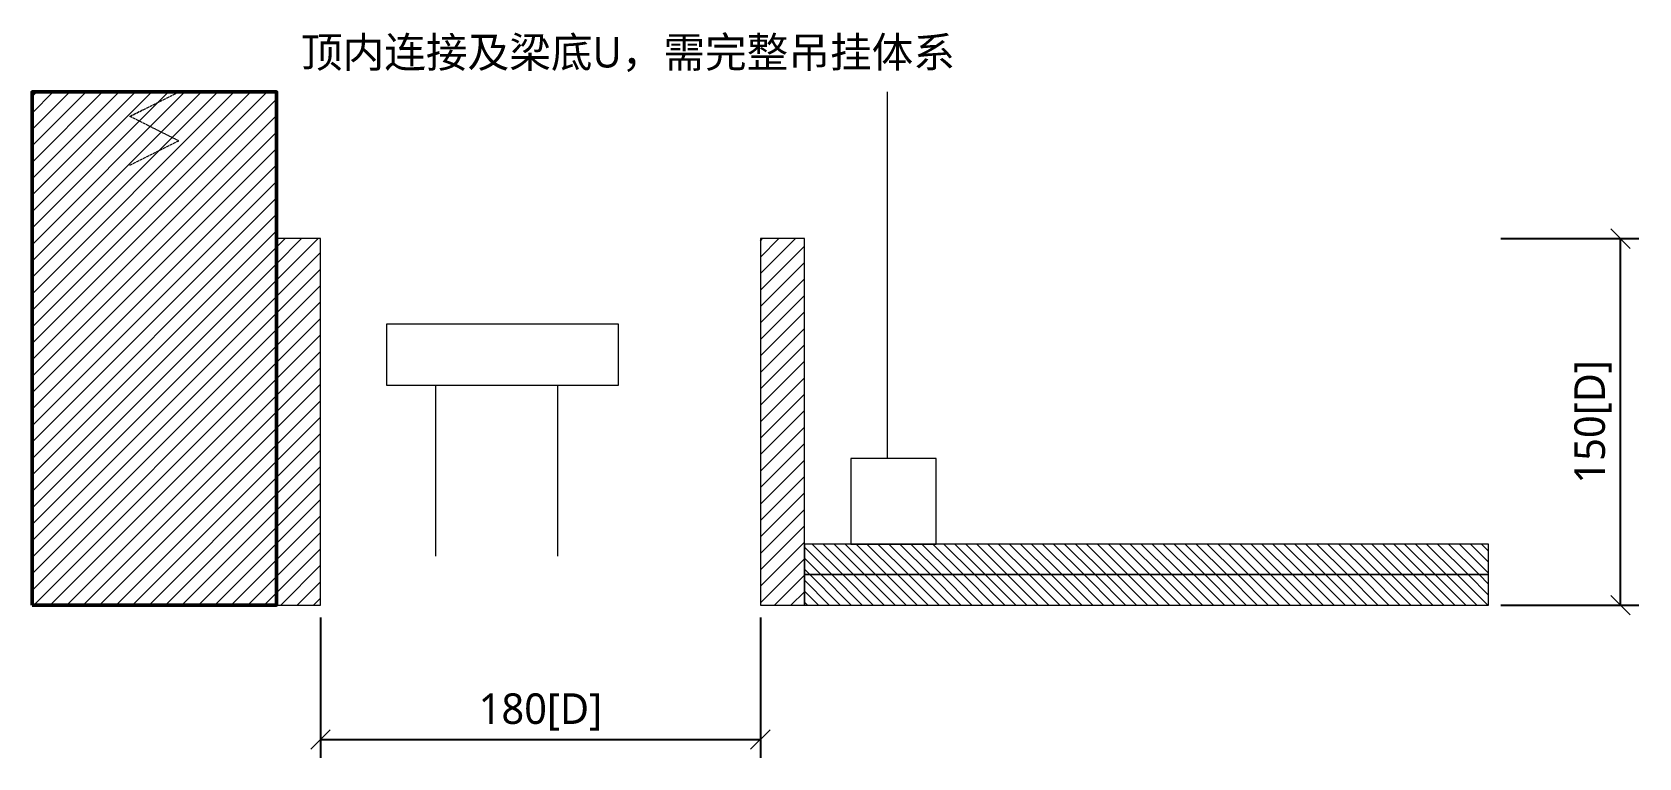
# Model space of a CAD drawing. Header units: millimetres. Extents: x -49496 to 320171, y -10186 to 2697.
# Drawn here: x 310000 to 310658, y -62 to 234 of the extents above; entities that cross this region are included whole.
import ezdxf

# ---------------------------------------------------------------- set-up
doc = ezdxf.new("R2010")
doc.units = ezdxf.units.MM
doc.linetypes.add('DASHED', pattern=[1.524, 1.27, -0.254])
for name, color, linetype, lineweight in [('A-DETAIL', 7, 'Continuous', 18), ('A-DIM', 7, 'Continuous', 13), ('A-HATCH', 8, 'Continuous', 9), ('A-PENDING', 8, 'DASHED', 13), ('A-SYMBOL', 7, 'Continuous', 18), ('A-TEXT', 7, 'Continuous', 13), ('A-WALL', 7, 'Continuous', 50)]:
    doc.layers.add(name, color=color, linetype=linetype, lineweight=lineweight)
doc.styles.add('CN', font='NotoSansCJK-Regular.ttc')
doc.styles.add('OpenSansCondensed-Light', font='OpenSansCondensed-Light.ttf')
doc.dimstyles.new('EZDXF', dxfattribs={"dimtxt": 0.25, "dimasz": 0.175, "dimexe": 0.375, "dimexo": 0.125, "dimgap": 0.1, "dimtad": 1, "dimlfac": 100, "dimzin": 12, "dimdsep": 46, "dimtxsty": 'OpenSansCondensed-Light', "dimblk": 'ARCHTICK', "dimcen": 2.5, "dimazin": 3, "dimtfac": 0.5, "dimtmove": 2, "dimatfit": 3, "dimarcsym": 0})

# ---------------------------------------------------------------- blocks, each defined once
blk = doc.blocks.new('_ARCHTICK')
at = {"color": 0, "linetype": 'ByBlock', "const_width": 0.15}
blk.add_lwpolyline([(-0.5, -0.5), (0.5, 0.5)], dxfattribs=at)

msp = doc.modelspace()

# ---------------------------------------------------------------- hatches: boundary and pattern name
at = {"layer": 'A-HATCH'}
h = msp.add_hatch(dxfattribs=at)
h.set_pattern_fill('ANSI31', scale=1.5)
h.paths.add_polyline_path([(310000, 0), (310100, 0), (310100, 210), (310000, 210)])
h = msp.add_hatch(dxfattribs=at)
h.set_pattern_fill('ANSI31', scale=1.5)
h.paths.add_polyline_path([(310100, 0), (310118, 0), (310118, 150), (310100, 150)])
h = msp.add_hatch(dxfattribs=at)
h.set_pattern_fill('ANSI31', scale=1.5)
h.paths.add_polyline_path([(310298, 0), (310316, 0), (310316, 150), (310298, 150)])
h = msp.add_hatch(dxfattribs=at)
h.set_pattern_fill('ANSI31', angle=90)
h.paths.add_polyline_path([(310316, 12.5), (310596, 12.5), (310596, 25), (310316, 25)])
h = msp.add_hatch(dxfattribs=at)
h.set_pattern_fill('ANSI31', angle=90)
h.paths.add_polyline_path([(310316, 0), (310596, 0), (310596, 12.5), (310316, 12.5)])

# ---------------------------------------------------------------- linework, layer by layer
at = {"layer": 'A-DETAIL'}
for p, q in [((310165, 90), (310165, 20)), ((310215, 90), (310215, 20))]:
    msp.add_line(p, q, dxfattribs=at)
for points in [[(310100, 0), (310118, 0), (310118, 150), (310100, 150)], [(310298, 0), (310316, 0), (310316, 150), (310298, 150)], [(310145, 90), (310240, 90), (310240, 115), (310145, 115)], [(310316, 12.5), (310596, 12.5), (310596, 25), (310316, 25)], [(310316, 0), (310596, 0), (310596, 12.5), (310316, 12.5)]]:
    msp.add_lwpolyline(points, close=True, dxfattribs=at)
at = {"layer": 'A-PENDING'}
msp.add_lwpolyline([(310040, 180), (310060, 190), (310040, 200), (310060, 210)], dxfattribs=at)
at = {"layer": 'A-SYMBOL'}
msp.add_line((310350, 60), (310350, 210), dxfattribs=at)
msp.add_lwpolyline([(310335, 25), (310370, 25), (310370, 60), (310335, 60)], close=True, dxfattribs=at)
at = {"layer": 'A-WALL'}
msp.add_lwpolyline([(310000, 0), (310100, 0), (310100, 210), (310000, 210)], close=True, dxfattribs=at)

# ---------------------------------------------------------------- texts
at = {"layer": 'A-TEXT', "style": 'CN'}
msp.add_text('顶内连接及梁底U，需完整吊挂体系', height=12.5, dxfattribs=at).set_placement((310110, 220))

# ---------------------------------------------------------------- dimensions: what is measured, and where the dimension line sits
at = {"layer": 'A-DIM'}
msp.add_linear_dim(base=(310650, 0), p1=(310596, 0), p2=(310596, 150), angle=90, dimstyle='EZDXF', override={"dimscale": 5, "dimtxt": 2.5, "dimasz": 2, "dimexe": 1.5, "dimexo": 1, "dimgap": 1, "dimtad": 1, "dimdec": 0, "dimlfac": 1, "dimzin": 8, "dimpost": '<>[D]', "dimtxsty": 'CN', "dimtsz": 0.8, "dimclrd": 0, "dimclre": 0, "dimclrt": 0}, dxfattribs=at).render()
msp.add_linear_dim(base=(310118, -55), p1=(310118, 0), p2=(310298, 0), dimstyle='EZDXF', override={"dimscale": 5, "dimtxt": 2.5, "dimasz": 2, "dimexe": 1.5, "dimexo": 1, "dimgap": 1, "dimtad": 1, "dimdec": 0, "dimlfac": 1, "dimzin": 8, "dimpost": '<>[D]', "dimtxsty": 'CN', "dimtsz": 0.8, "dimclrd": 0, "dimclre": 0, "dimclrt": 0}, dxfattribs=at).render()

doc.saveas('drawing.dxf')
